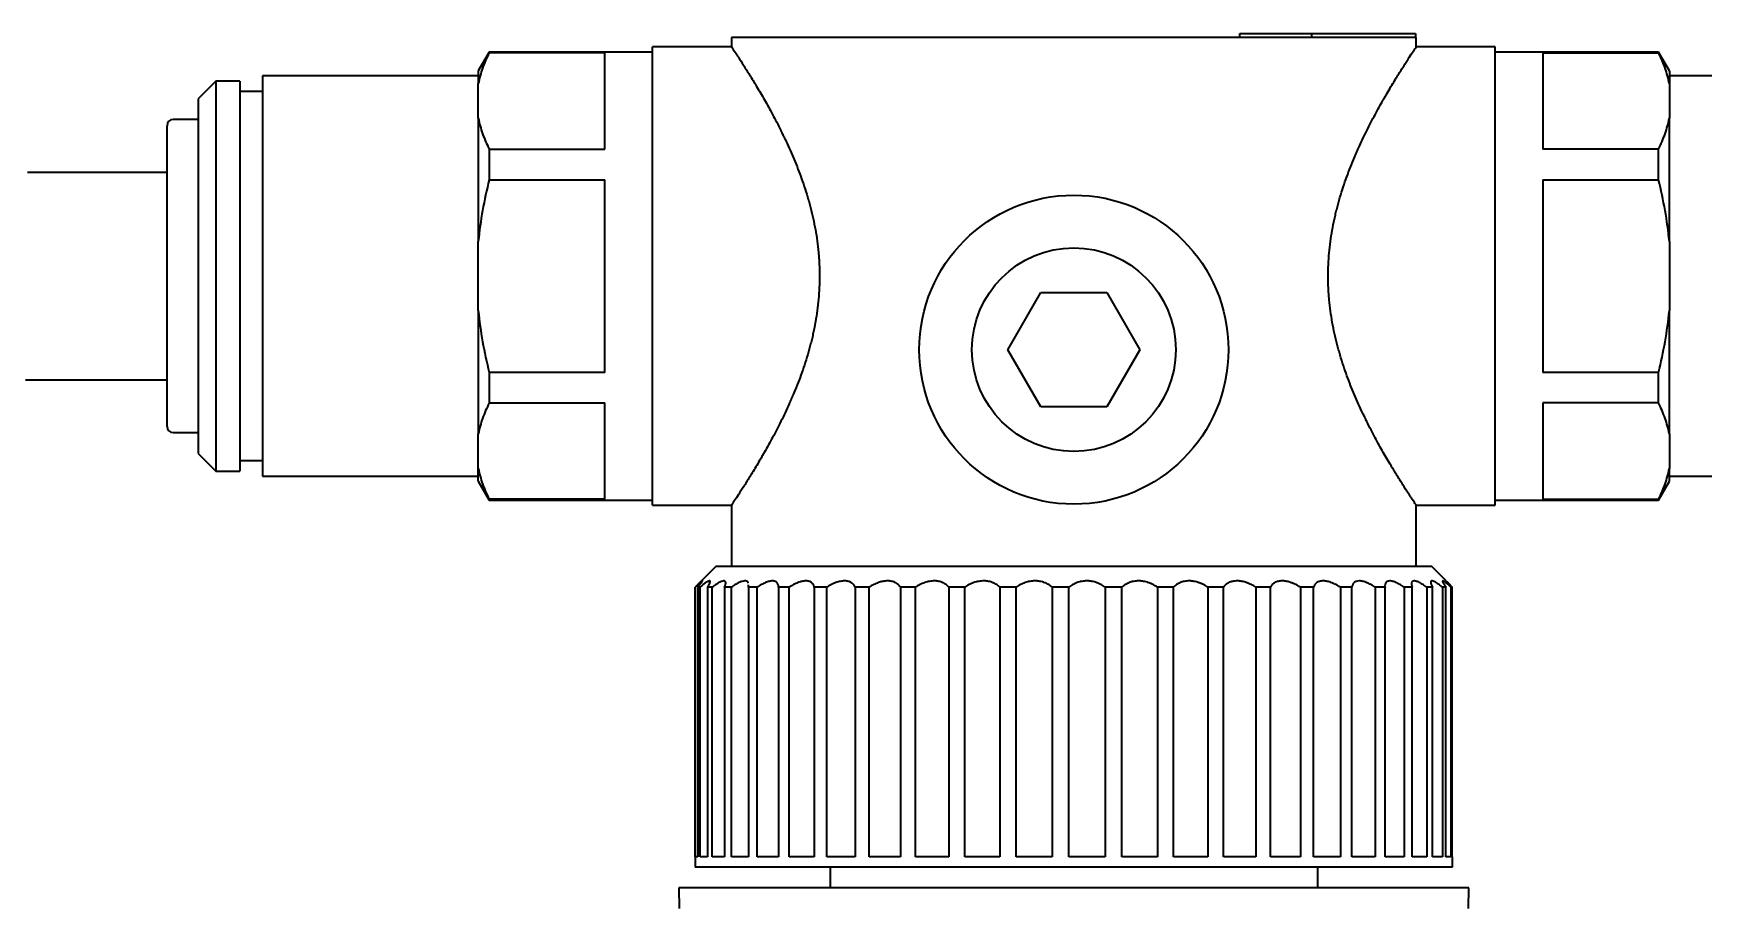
# Model space of a CAD drawing. Extents: x 6327 to 10269, y -393 to 3204.
# Drawn here: x 8597.3 to 8677.8, y 2455.7 to 2497.9 of the extents above; entities that cross this region are included whole.
import ezdxf

# ---------------------------------------------------------------- set-up
doc = ezdxf.new("R2010")
doc.units = 0
doc.header["$LTSCALE"] = 5
doc.layers.add('1', color=7, linetype='CONTINUOUS', true_color=0xffffff)

msp = doc.modelspace()

# ---------------------------------------------------------------- linework, layer by layer
at = {"layer": '1', "color": 7, "linetype": 'Continuous', "lineweight": 35}
for p, q in [((8663.943, 2497.676), (8630.973, 2497.676)), ((8630.973, 2497.676), (8630.973, 2497.226)), ((8655.478, 2497.876), (8658.943, 2497.876)), ((8655.478, 2497.676), (8655.478, 2497.876)), ((8658.943, 2497.876), (8663.943, 2497.876)), ((8658.943, 2497.676), (8658.943, 2497.876)), ((8663.943, 2497.876), (8663.943, 2497.676)), ((8663.943, 2497.676), (8663.973, 2497.676)), ((8663.973, 2497.226), (8663.973, 2497.676)), ((8619.298, 2496.976), (8618.773, 2496.067)), ((8619.298, 2496.976), (8619.298, 2496.942)), ((8627.173, 2496.976), (8619.298, 2496.976)), ((8624.873, 2496.942), (8619.298, 2496.942)), ((8624.873, 2492.297), (8624.873, 2496.942)), ((8630.973, 2497.226), (8627.173, 2497.226)), ((8627.173, 2475.126), (8627.173, 2497.226)), ((8667.773, 2497.226), (8663.973, 2497.226)), ((8667.773, 2486.176), (8667.773, 2497.226)), ((8667.773, 2486.176), (8667.773, 2497.226)), ((8675.648, 2496.976), (8667.773, 2496.976)), ((8670.073, 2496.942), (8670.073, 2492.297)), ((8670.073, 2496.942), (8675.648, 2496.942)), ((8676.173, 2496.067), (8675.648, 2496.976)), ((8675.648, 2496.942), (8675.648, 2496.976)), ((8618.773, 2496.067), (8618.773, 2495.453)), ((8676.173, 2496.067), (8676.173, 2495.453)), ((8606.123, 2495.576), (8605.273, 2494.726)), ((8607.273, 2495.576), (8606.123, 2495.576)), ((8606.123, 2495.576), (8606.123, 2476.776)), ((8607.273, 2495.576), (8607.273, 2476.776)), ((8608.373, 2495.826), (8608.373, 2476.526)), ((8618.773, 2495.826), (8608.373, 2495.826)), ((8618.773, 2493.787), (8618.773, 2495.453)), ((8686.573, 2495.826), (8676.173, 2495.826)), ((8676.173, 2495.453), (8676.173, 2493.787)), ((8605.273, 2494.726), (8605.273, 2477.626)), ((8608.373, 2495.076), (8607.273, 2495.076)), ((8605.273, 2493.726), (8604.073, 2493.726)), ((8618.773, 2493.787), (8618.773, 2487.841)), ((8676.173, 2487.841), (8676.173, 2493.787)), ((8603.773, 2478.926), (8603.773, 2493.426)), ((8619.298, 2492.297), (8624.873, 2492.297)), ((8619.298, 2492.297), (8619.298, 2490.821)), ((8675.648, 2492.297), (8670.073, 2492.297)), ((8675.648, 2490.821), (8675.648, 2492.297)), ((8603.773, 2491.176), (8597.047, 2491.176)), ((8619.298, 2490.821), (8624.873, 2490.821)), ((8624.873, 2481.531), (8624.873, 2490.821)), ((8670.073, 2490.821), (8670.073, 2481.531)), ((8670.073, 2490.821), (8675.648, 2490.821)), ((8618.773, 2484.511), (8618.773, 2487.841)), ((8676.173, 2487.841), (8676.173, 2484.511)), ((8667.773, 2475.126), (8667.773, 2486.176)), ((8644.297, 2482.626), (8645.885, 2485.376)), ((8645.885, 2485.376), (8649.061, 2485.376)), ((8649.061, 2485.376), (8650.648, 2482.626)), ((8618.773, 2484.511), (8618.773, 2478.565)), ((8676.173, 2478.565), (8676.173, 2484.511)), ((8645.885, 2479.876), (8644.297, 2482.626)), ((8650.648, 2482.626), (8649.061, 2479.876)), ((8624.873, 2481.531), (8619.298, 2481.531)), ((8619.298, 2481.531), (8619.298, 2480.055)), ((8675.648, 2481.531), (8670.073, 2481.531)), ((8675.648, 2480.055), (8675.648, 2481.531)), ((8596.956, 2481.176), (8603.773, 2481.176)), ((8619.298, 2480.055), (8624.873, 2480.055)), ((8624.873, 2475.41), (8624.873, 2480.055)), ((8649.061, 2479.876), (8645.885, 2479.876)), ((8670.073, 2480.055), (8670.073, 2475.41)), ((8675.648, 2480.055), (8670.073, 2480.055)), ((8604.073, 2478.626), (8605.273, 2478.626)), ((8618.773, 2476.9), (8618.773, 2478.565)), ((8676.173, 2478.565), (8676.173, 2476.9)), ((8605.273, 2477.626), (8606.123, 2476.776)), ((8606.123, 2476.776), (8607.273, 2476.776)), ((8607.273, 2477.276), (8608.373, 2477.276)), ((8618.773, 2476.285), (8618.773, 2476.9)), ((8676.173, 2476.285), (8676.173, 2476.9)), ((8608.373, 2476.526), (8618.773, 2476.526)), ((8618.773, 2476.285), (8619.298, 2475.376)), ((8675.648, 2475.376), (8676.173, 2476.285)), ((8676.173, 2476.526), (8686.573, 2476.526)), ((8624.873, 2475.41), (8619.298, 2475.41)), ((8619.298, 2475.376), (8619.298, 2475.41)), ((8619.298, 2475.376), (8627.173, 2475.376)), ((8627.173, 2475.126), (8630.973, 2475.126)), ((8630.973, 2475.126), (8630.973, 2472.176)), ((8663.973, 2472.176), (8663.973, 2475.126)), ((8663.973, 2475.126), (8667.773, 2475.126)), ((8667.773, 2475.376), (8675.648, 2475.376)), ((8670.073, 2475.41), (8675.648, 2475.41)), ((8675.648, 2475.41), (8675.648, 2475.376)), ((8630.223, 2472.176), (8629.223, 2471.176)), ((8664.723, 2472.176), (8630.223, 2472.176)), ((8664.723, 2472.176), (8630.223, 2472.176)), ((8665.423, 2471.476), (8664.723, 2472.176)), ((8629.223, 2471.176), (8629.227, 2471.176)), ((8629.223, 2471.176), (8629.223, 2457.676)), ((8629.227, 2458.176), (8629.227, 2471.176)), ((8629.461, 2471.176), (8629.349, 2471.176)), ((8629.349, 2471.176), (8629.349, 2458.176)), ((8629.461, 2458.176), (8629.461, 2471.176)), ((8630.045, 2471.176), (8629.823, 2471.176)), ((8629.823, 2471.176), (8629.823, 2458.176)), ((8630.045, 2458.176), (8630.045, 2471.176)), ((8630.968, 2471.176), (8630.641, 2471.176)), ((8630.641, 2471.176), (8630.641, 2458.176)), ((8630.968, 2458.176), (8630.968, 2471.176)), ((8631.787, 2471.176), (8631.8, 2471.284)), ((8632.213, 2471.176), (8631.787, 2471.176)), ((8631.787, 2471.176), (8631.787, 2458.176)), ((8632.213, 2458.176), (8632.213, 2471.176)), ((8633.754, 2471.176), (8633.237, 2471.176)), ((8633.237, 2471.176), (8633.237, 2458.176)), ((8633.754, 2458.176), (8633.754, 2471.176)), ((8635.563, 2471.176), (8634.965, 2471.176)), ((8634.965, 2471.176), (8634.965, 2458.176)), ((8635.563, 2458.176), (8635.563, 2471.176)), ((8637.604, 2471.176), (8636.937, 2471.176)), ((8636.937, 2471.176), (8636.937, 2458.176)), ((8637.604, 2458.176), (8637.604, 2471.176)), ((8639.836, 2471.176), (8639.113, 2471.176)), ((8639.113, 2471.176), (8639.113, 2458.176)), ((8639.836, 2458.176), (8639.836, 2471.176)), ((8641.452, 2471.176), (8641.452, 2458.176)), ((8642.217, 2471.176), (8641.452, 2471.176)), ((8642.217, 2458.176), (8642.217, 2471.176)), ((8643.909, 2471.176), (8643.909, 2458.176)), ((8644.701, 2471.176), (8643.909, 2471.176)), ((8644.701, 2458.176), (8644.701, 2471.176)), ((8646.434, 2471.176), (8646.434, 2458.176)), ((8647.238, 2471.176), (8646.434, 2471.176)), ((8647.238, 2458.176), (8647.238, 2471.176)), ((8649.78, 2471.176), (8648.98, 2471.176)), ((8648.98, 2471.176), (8648.98, 2458.176)), ((8649.78, 2458.176), (8649.78, 2471.176)), ((8651.497, 2471.176), (8651.497, 2458.176)), ((8652.277, 2471.176), (8651.497, 2471.176)), ((8652.277, 2458.176), (8652.277, 2471.176)), ((8653.935, 2471.176), (8653.935, 2458.176)), ((8654.681, 2471.176), (8653.935, 2471.176)), ((8654.681, 2458.176), (8654.681, 2471.176)), ((8656.247, 2471.176), (8656.247, 2458.176)), ((8656.944, 2471.176), (8656.247, 2471.176)), ((8656.944, 2458.176), (8656.944, 2471.176)), ((8658.389, 2471.176), (8658.389, 2458.176)), ((8659.023, 2471.176), (8658.389, 2471.176)), ((8659.023, 2458.176), (8659.023, 2471.176)), ((8660.318, 2471.176), (8660.318, 2458.176)), ((8660.877, 2471.176), (8660.318, 2471.176)), ((8660.877, 2458.176), (8660.877, 2471.176)), ((8661.997, 2471.176), (8661.997, 2458.176)), ((8662.47, 2471.176), (8661.997, 2471.176)), ((8662.47, 2458.176), (8662.47, 2471.176)), ((8663.394, 2471.176), (8663.394, 2458.176)), ((8663.772, 2471.176), (8663.394, 2471.176)), ((8663.772, 2458.176), (8663.772, 2471.176)), ((8664.481, 2471.176), (8664.481, 2458.176)), ((8664.756, 2471.176), (8664.481, 2471.176)), ((8664.756, 2458.176), (8664.756, 2471.176)), ((8665.236, 2471.176), (8665.236, 2458.176)), ((8665.403, 2471.176), (8665.236, 2471.176)), ((8665.403, 2458.176), (8665.403, 2471.176)), ((8665.646, 2471.176), (8665.646, 2458.176)), ((8665.702, 2471.176), (8665.646, 2471.176)), ((8665.702, 2458.176), (8665.702, 2471.176)), ((8629.349, 2458.176), (8629.227, 2458.176)), ((8629.823, 2458.176), (8629.461, 2458.176)), ((8630.641, 2458.176), (8630.045, 2458.176)), ((8631.787, 2458.176), (8630.968, 2458.176)), ((8633.237, 2458.176), (8632.213, 2458.176)), ((8634.965, 2458.176), (8633.754, 2458.176)), ((8636.937, 2458.176), (8635.563, 2458.176)), ((8639.113, 2458.176), (8637.604, 2458.176)), ((8641.452, 2458.176), (8639.836, 2458.176)), ((8643.909, 2458.176), (8642.217, 2458.176)), ((8646.434, 2458.176), (8644.701, 2458.176)), ((8648.98, 2458.176), (8647.238, 2458.176)), ((8651.497, 2458.176), (8649.78, 2458.176)), ((8653.935, 2458.176), (8652.277, 2458.176)), ((8656.247, 2458.176), (8654.681, 2458.176)), ((8658.389, 2458.176), (8656.944, 2458.176)), ((8660.318, 2458.176), (8659.023, 2458.176)), ((8661.997, 2458.176), (8660.877, 2458.176)), ((8663.394, 2458.176), (8662.47, 2458.176)), ((8664.481, 2458.176), (8663.772, 2458.176)), ((8665.236, 2458.176), (8664.756, 2458.176)), ((8665.646, 2458.176), (8665.403, 2458.176)), ((8665.723, 2458.176), (8665.702, 2458.176)), ((8665.723, 2457.676), (8665.723, 2458.176)), ((8665.723, 2457.676), (8629.223, 2457.676)), ((8635.723, 2457.676), (8635.723, 2456.676)), ((8659.223, 2456.676), (8659.223, 2457.676)), ((8628.437, 2456.676), (8628.454, 2455.676)), ((8666.509, 2456.676), (8628.437, 2456.676)), ((8666.492, 2455.676), (8666.509, 2456.676))]:
    msp.add_line(p, q, dxfattribs=at)
for radius in [7.45, 4.91]:
    msp.add_circle((8647.473, 2482.626), radius, dxfattribs=at)
for centre, start, end in [((8604.073, 2493.426), 90, 180), ((8604.073, 2478.926), 180, 270)]:
    msp.add_arc(centre, 0.3, start, end, dxfattribs=at)
for points, knots in [([(8619.298, 2496.942), (8619.176, 2496.697), (8619.069, 2496.451), (8618.892, 2495.954), (8618.822, 2495.704), (8618.773, 2495.453)], [0, 0, 0, 0, 0.5, 0.5, 1, 1, 1, 1]), ([(8630.973, 2497.226), (8630.973, 2497.226), (8630.986, 2497.207), (8631.036, 2497.131), (8631.074, 2497.075), (8631.147, 2496.964), (8631.175, 2496.922), (8631.221, 2496.853), (8631.244, 2496.816), (8631.27, 2496.777), (8631.287, 2496.751), (8631.296, 2496.737), (8631.377, 2496.613), (8631.459, 2496.486), (8631.64, 2496.203), (8631.739, 2496.046), (8631.899, 2495.788), (8631.954, 2495.699), (8632.04, 2495.559), (8632.083, 2495.488), (8632.127, 2495.414), (8632.157, 2495.365), (8632.172, 2495.34), (8632.307, 2495.114), (8632.432, 2494.901), (8632.687, 2494.453), (8632.818, 2494.217), (8633.084, 2493.722), (8633.219, 2493.462), (8633.387, 2493.123), (8633.421, 2493.054), (8633.488, 2492.916), (8633.589, 2492.706), (8633.688, 2492.492), (8633.884, 2492.057), (8634.011, 2491.758), (8634.255, 2491.142), (8634.371, 2490.824), (8634.535, 2490.331), (8634.588, 2490.164), (8634.664, 2489.909), (8634.688, 2489.824), (8634.724, 2489.694), (8634.736, 2489.651), (8634.76, 2489.564), (8634.771, 2489.52), (8634.874, 2489.127), (8634.952, 2488.773), (8635.082, 2488.053), (8635.132, 2487.687), (8635.175, 2487.222), (8635.183, 2487.129), (8635.196, 2486.942), (8635.201, 2486.847), (8635.215, 2486.564), (8635.219, 2486.375), (8635.22, 2485.996), (8635.215, 2485.808), (8635.198, 2485.434), (8635.186, 2485.248), (8635.136, 2484.695), (8635.086, 2484.33), (8634.991, 2483.79), (8634.955, 2483.611), (8634.897, 2483.344), (8634.877, 2483.256), (8634.834, 2483.079), (8634.812, 2482.991), (8634.7, 2482.553), (8634.599, 2482.214), (8634.381, 2481.555), (8634.264, 2481.235), (8634.08, 2480.768), (8634.017, 2480.614), (8633.921, 2480.387), (8633.889, 2480.312), (8633.823, 2480.162), (8633.791, 2480.089), (8633.626, 2479.723), (8633.493, 2479.442), (8633.225, 2478.903), (8633.091, 2478.644), (8632.825, 2478.148), (8632.693, 2477.91), (8632.548, 2477.655), (8632.532, 2477.627), (8632.5, 2477.571), (8632.452, 2477.488), (8632.342, 2477.299), (8632.251, 2477.144), (8632.072, 2476.846), (8631.959, 2476.661), (8631.747, 2476.319), (8631.648, 2476.162), (8631.512, 2475.948), (8631.468, 2475.88), (8631.407, 2475.785), (8631.386, 2475.754), (8631.357, 2475.709), (8631.348, 2475.694), (8631.329, 2475.665), (8631.246, 2475.537), (8631.177, 2475.433), (8631.077, 2475.282), (8631.039, 2475.225), (8630.987, 2475.148), (8630.974, 2475.127), (8630.973, 2475.126), (8630.973, 2475.126), (8630.973, 2475.126)], [0, 0, 0, 0, 0.031229, 0.031229, 0.062459, 0.062459, 0.078074, 0.078074, 0.085881, 0.089785, 0.089785, 0.093688, 0.093688, 0.124918, 0.124918, 0.156147, 0.156147, 0.171762, 0.171762, 0.179569, 0.183473, 0.183473, 0.187377, 0.187377, 0.218606, 0.218606, 0.249836, 0.249836, 0.281065, 0.281065, 0.288872, 0.288872, 0.29668, 0.312294, 0.312294, 0.343524, 0.343524, 0.374753, 0.374753, 0.390368, 0.390368, 0.398175, 0.398175, 0.402079, 0.402079, 0.405983, 0.405983, 0.437212, 0.437212, 0.468442, 0.468442, 0.476249, 0.476249, 0.484056, 0.484056, 0.499671, 0.499671, 0.515286, 0.515286, 0.5309, 0.5309, 0.56213, 0.56213, 0.577745, 0.577745, 0.585552, 0.585552, 0.593359, 0.593359, 0.624589, 0.624589, 0.655818, 0.655818, 0.671433, 0.671433, 0.67924, 0.67924, 0.687048, 0.687048, 0.718277, 0.718277, 0.749507, 0.749507, 0.780736, 0.780736, 0.78464, 0.78464, 0.788543, 0.796351, 0.811965, 0.811965, 0.843195, 0.843195, 0.874424, 0.874424, 0.890039, 0.890039, 0.897846, 0.897846, 0.90175, 0.90175, 0.905654, 0.936883, 0.936883, 0.968113, 0.968113, 0.999342, 0.999342, 1, 1, 1, 1]), ([(8663.973, 2475.126), (8663.973, 2475.126), (8663.96, 2475.145), (8663.909, 2475.221), (8663.872, 2475.277), (8663.798, 2475.389), (8663.771, 2475.43), (8663.725, 2475.499), (8663.701, 2475.536), (8663.676, 2475.575), (8663.659, 2475.601), (8663.65, 2475.615), (8663.569, 2475.739), (8663.487, 2475.866), (8663.305, 2476.149), (8663.206, 2476.306), (8663.047, 2476.564), (8662.991, 2476.653), (8662.906, 2476.793), (8662.863, 2476.865), (8662.819, 2476.938), (8662.789, 2476.987), (8662.774, 2477.012), (8662.639, 2477.238), (8662.514, 2477.451), (8662.258, 2477.9), (8662.127, 2478.135), (8661.862, 2478.631), (8661.727, 2478.89), (8661.558, 2479.229), (8661.525, 2479.298), (8661.457, 2479.437), (8661.357, 2479.646), (8661.258, 2479.86), (8661.062, 2480.295), (8660.935, 2480.594), (8660.691, 2481.211), (8660.574, 2481.529), (8660.411, 2482.021), (8660.358, 2482.188), (8660.282, 2482.443), (8660.257, 2482.529), (8660.221, 2482.658), (8660.209, 2482.701), (8660.186, 2482.788), (8660.174, 2482.832), (8660.072, 2483.225), (8659.993, 2483.579), (8659.864, 2484.3), (8659.814, 2484.665), (8659.771, 2485.13), (8659.763, 2485.223), (8659.75, 2485.411), (8659.744, 2485.505), (8659.731, 2485.788), (8659.727, 2485.977), (8659.726, 2486.356), (8659.73, 2486.544), (8659.747, 2486.918), (8659.76, 2487.104), (8659.81, 2487.658), (8659.86, 2488.022), (8659.955, 2488.562), (8659.991, 2488.741), (8660.049, 2489.008), (8660.069, 2489.096), (8660.111, 2489.273), (8660.133, 2489.361), (8660.246, 2489.799), (8660.347, 2490.138), (8660.565, 2490.797), (8660.682, 2491.117), (8660.866, 2491.584), (8660.929, 2491.738), (8661.025, 2491.965), (8661.057, 2492.04), (8661.122, 2492.19), (8661.155, 2492.264), (8661.319, 2492.629), (8661.453, 2492.91), (8661.721, 2493.45), (8661.855, 2493.708), (8662.121, 2494.204), (8662.252, 2494.442), (8662.398, 2494.697), (8662.414, 2494.725), (8662.446, 2494.781), (8662.494, 2494.864), (8662.604, 2495.054), (8662.695, 2495.208), (8662.873, 2495.506), (8662.986, 2495.691), (8663.199, 2496.033), (8663.298, 2496.191), (8663.434, 2496.404), (8663.477, 2496.472), (8663.539, 2496.568), (8663.559, 2496.598), (8663.588, 2496.643), (8663.598, 2496.658), (8663.617, 2496.687), (8663.7, 2496.815), (8663.769, 2496.92), (8663.869, 2497.07), (8663.907, 2497.127), (8663.958, 2497.205), (8663.972, 2497.225), (8663.973, 2497.226), (8663.973, 2497.226), (8663.973, 2497.226)], [0, 0, 0, 0, 0.031229, 0.031229, 0.062459, 0.062459, 0.078074, 0.078074, 0.085881, 0.089785, 0.089785, 0.093688, 0.093688, 0.124918, 0.124918, 0.156147, 0.156147, 0.171762, 0.171762, 0.179569, 0.183473, 0.183473, 0.187377, 0.187377, 0.218606, 0.218606, 0.249836, 0.249836, 0.281065, 0.281065, 0.288872, 0.288872, 0.29668, 0.312294, 0.312294, 0.343524, 0.343524, 0.374753, 0.374753, 0.390368, 0.390368, 0.398175, 0.398175, 0.402079, 0.402079, 0.405983, 0.405983, 0.437212, 0.437212, 0.468442, 0.468442, 0.476249, 0.476249, 0.484056, 0.484056, 0.499671, 0.499671, 0.515286, 0.515286, 0.530901, 0.530901, 0.56213, 0.56213, 0.577745, 0.577745, 0.585552, 0.585552, 0.593359, 0.593359, 0.624589, 0.624589, 0.655818, 0.655818, 0.671433, 0.671433, 0.67924, 0.67924, 0.687048, 0.687048, 0.718277, 0.718277, 0.749507, 0.749507, 0.780736, 0.780736, 0.78464, 0.78464, 0.788543, 0.796351, 0.811965, 0.811965, 0.843195, 0.843195, 0.874424, 0.874424, 0.890039, 0.890039, 0.897846, 0.897846, 0.90175, 0.90175, 0.905654, 0.936883, 0.936883, 0.968113, 0.968113, 0.999342, 0.999342, 1, 1, 1, 1]), ([(8676.173, 2495.453), (8676.124, 2495.704), (8676.054, 2495.954), (8675.877, 2496.451), (8675.77, 2496.697), (8675.648, 2496.942)], [0, 0, 0, 0, 0.5, 0.5, 1, 1, 1, 1]), ([(8618.773, 2493.787), (8618.822, 2493.536), (8618.892, 2493.286), (8619.069, 2492.789), (8619.176, 2492.543), (8619.298, 2492.297)], [0, 0, 0, 0, 0.5, 0.5, 1, 1, 1, 1]), ([(8675.648, 2492.297), (8675.77, 2492.543), (8675.877, 2492.789), (8676.054, 2493.286), (8676.124, 2493.536), (8676.173, 2493.787)], [0, 0, 0, 0, 0.5, 0.5, 1, 1, 1, 1]), ([(8619.298, 2490.821), (8619.176, 2490.331), (8619.069, 2489.837), (8618.892, 2488.845), (8618.822, 2488.345), (8618.773, 2487.841)], [0, 0, 0, 0, 0.5, 0.5, 1, 1, 1, 1]), ([(8676.173, 2487.841), (8676.124, 2488.345), (8676.054, 2488.845), (8675.877, 2489.837), (8675.77, 2490.331), (8675.648, 2490.821)], [0, 0, 0, 0, 0.5, 0.5, 1, 1, 1, 1]), ([(8618.773, 2484.511), (8618.822, 2484.007), (8618.892, 2483.508), (8619.069, 2482.515), (8619.176, 2482.022), (8619.298, 2481.531)], [0, 0, 0, 0, 0.5, 0.5, 1, 1, 1, 1]), ([(8675.648, 2481.531), (8675.77, 2482.022), (8675.877, 2482.515), (8676.054, 2483.508), (8676.124, 2484.007), (8676.173, 2484.511)], [0, 0, 0, 0, 0.5, 0.5, 1, 1, 1, 1]), ([(8619.298, 2480.055), (8619.176, 2479.81), (8619.069, 2479.563), (8618.892, 2479.067), (8618.822, 2478.817), (8618.773, 2478.565)], [0, 0, 0, 0, 0.5, 0.5, 1, 1, 1, 1]), ([(8676.173, 2478.565), (8676.124, 2478.817), (8676.054, 2479.067), (8675.877, 2479.563), (8675.77, 2479.81), (8675.648, 2480.055)], [0, 0, 0, 0, 0.5, 0.5, 1, 1, 1, 1]), ([(8618.773, 2476.9), (8618.822, 2476.648), (8618.892, 2476.398), (8619.069, 2475.902), (8619.176, 2475.655), (8619.298, 2475.41)], [0, 0, 0, 0, 0.5, 0.5, 1, 1, 1, 1]), ([(8675.648, 2475.41), (8675.77, 2475.655), (8675.877, 2475.902), (8676.054, 2476.398), (8676.124, 2476.648), (8676.173, 2476.9)], [0, 0, 0, 0, 0.5, 0.5, 1, 1, 1, 1]), ([(8629.349, 2471.176), (8629.386, 2471.22), (8629.419, 2471.26), (8629.463, 2471.314), (8629.476, 2471.332), (8629.495, 2471.356), (8629.501, 2471.363), (8629.512, 2471.378), (8629.517, 2471.385), (8629.542, 2471.419), (8629.556, 2471.44), (8629.567, 2471.461), (8629.57, 2471.467), (8629.57, 2471.472), (8629.57, 2471.474), (8629.569, 2471.476), (8629.568, 2471.476), (8629.561, 2471.476), (8629.549, 2471.469), (8629.525, 2471.451), (8629.52, 2471.447), (8629.509, 2471.438), (8629.492, 2471.424), (8629.471, 2471.406), (8629.441, 2471.379), (8629.425, 2471.364), (8629.39, 2471.332), (8629.372, 2471.315), (8629.314, 2471.26), (8629.272, 2471.22), (8629.227, 2471.176)], [0, 0, 0, 0, 0.125, 0.125, 0.1875, 0.1875, 0.21875, 0.21875, 0.25, 0.25, 0.375, 0.375, 0.4375, 0.4375, 0.46875, 0.46875, 0.5, 0.5, 0.625, 0.625, 0.65625, 0.65625, 0.6875, 0.75, 0.75, 0.8125, 0.8125, 0.875, 0.875, 1, 1, 1, 1]), ([(8629.823, 2471.176), (8629.851, 2471.22), (8629.876, 2471.26), (8629.905, 2471.314), (8629.913, 2471.332), (8629.924, 2471.356), (8629.927, 2471.363), (8629.933, 2471.378), (8629.936, 2471.385), (8629.947, 2471.419), (8629.95, 2471.44), (8629.945, 2471.461), (8629.941, 2471.467), (8629.933, 2471.472), (8629.93, 2471.474), (8629.924, 2471.476), (8629.92, 2471.476), (8629.898, 2471.476), (8629.875, 2471.469), (8629.838, 2471.451), (8629.83, 2471.447), (8629.814, 2471.438), (8629.788, 2471.424), (8629.76, 2471.406), (8629.721, 2471.379), (8629.7, 2471.364), (8629.656, 2471.332), (8629.633, 2471.315), (8629.563, 2471.26), (8629.513, 2471.22), (8629.461, 2471.176)], [0, 0, 0, 0, 0.125, 0.125, 0.1875, 0.1875, 0.21875, 0.21875, 0.25, 0.25, 0.375, 0.375, 0.4375, 0.4375, 0.46875, 0.46875, 0.5, 0.5, 0.625, 0.625, 0.65625, 0.65625, 0.6875, 0.75, 0.75, 0.8125, 0.8125, 0.875, 0.875, 1, 1, 1, 1]), ([(8630.641, 2471.176), (8630.66, 2471.22), (8630.674, 2471.26), (8630.688, 2471.314), (8630.692, 2471.332), (8630.695, 2471.356), (8630.695, 2471.363), (8630.696, 2471.378), (8630.696, 2471.385), (8630.693, 2471.419), (8630.685, 2471.44), (8630.663, 2471.461), (8630.654, 2471.467), (8630.638, 2471.472), (8630.632, 2471.474), (8630.62, 2471.476), (8630.613, 2471.476), (8630.578, 2471.476), (8630.544, 2471.469), (8630.494, 2471.451), (8630.483, 2471.447), (8630.462, 2471.438), (8630.429, 2471.424), (8630.394, 2471.406), (8630.346, 2471.379), (8630.32, 2471.364), (8630.268, 2471.332), (8630.241, 2471.315), (8630.16, 2471.26), (8630.103, 2471.22), (8630.045, 2471.176)], [0, 0, 0, 0, 0.125, 0.125, 0.1875, 0.1875, 0.21875, 0.21875, 0.25, 0.25, 0.375, 0.375, 0.4375, 0.4375, 0.46875, 0.46875, 0.5, 0.5, 0.625, 0.625, 0.65625, 0.65625, 0.6875, 0.75, 0.75, 0.8125, 0.8125, 0.875, 0.875, 1, 1, 1, 1]), ([(8631.787, 2471.372), (8631.785, 2471.379), (8631.782, 2471.386), (8631.766, 2471.419), (8631.747, 2471.44), (8631.709, 2471.461), (8631.695, 2471.467), (8631.67, 2471.472), (8631.661, 2471.474), (8631.644, 2471.476), (8631.634, 2471.476), (8631.586, 2471.476), (8631.542, 2471.469), (8631.48, 2471.451), (8631.467, 2471.447), (8631.441, 2471.438), (8631.402, 2471.424), (8631.361, 2471.406), (8631.304, 2471.379), (8631.275, 2471.364), (8631.215, 2471.332), (8631.185, 2471.315), (8631.094, 2471.26), (8631.032, 2471.22), (8630.968, 2471.176)], [0, 0, 0, 0, 0.037985, 0.037985, 0.198321, 0.198321, 0.278489, 0.278489, 0.318573, 0.318573, 0.358657, 0.358657, 0.518993, 0.518993, 0.559077, 0.559077, 0.599161, 0.679328, 0.679328, 0.759496, 0.759496, 0.839664, 0.839664, 1, 1, 1, 1]), ([(8633.237, 2471.176), (8633.237, 2471.22), (8633.231, 2471.26), (8633.215, 2471.314), (8633.208, 2471.332), (8633.195, 2471.356), (8633.19, 2471.363), (8633.18, 2471.378), (8633.174, 2471.385), (8633.145, 2471.419), (8633.116, 2471.44), (8633.062, 2471.461), (8633.042, 2471.467), (8633.01, 2471.472), (8632.999, 2471.474), (8632.976, 2471.476), (8632.964, 2471.476), (8632.904, 2471.476), (8632.85, 2471.469), (8632.778, 2471.451), (8632.763, 2471.447), (8632.733, 2471.438), (8632.687, 2471.424), (8632.641, 2471.406), (8632.577, 2471.379), (8632.545, 2471.364), (8632.479, 2471.332), (8632.446, 2471.315), (8632.347, 2471.26), (8632.28, 2471.22), (8632.213, 2471.176)], [0, 0, 0, 0, 0.125, 0.125, 0.1875, 0.1875, 0.21875, 0.21875, 0.25, 0.25, 0.375, 0.375, 0.4375, 0.4375, 0.46875, 0.46875, 0.5, 0.5, 0.625, 0.625, 0.65625, 0.65625, 0.6875, 0.75, 0.75, 0.8125, 0.8125, 0.875, 0.875, 1, 1, 1, 1]), ([(8634.965, 2471.176), (8634.955, 2471.22), (8634.939, 2471.26), (8634.908, 2471.314), (8634.896, 2471.332), (8634.875, 2471.356), (8634.868, 2471.363), (8634.853, 2471.378), (8634.844, 2471.385), (8634.803, 2471.419), (8634.763, 2471.44), (8634.695, 2471.461), (8634.67, 2471.467), (8634.631, 2471.472), (8634.617, 2471.474), (8634.59, 2471.476), (8634.576, 2471.476), (8634.505, 2471.476), (8634.443, 2471.469), (8634.361, 2471.451), (8634.344, 2471.447), (8634.311, 2471.438), (8634.261, 2471.424), (8634.209, 2471.406), (8634.14, 2471.379), (8634.105, 2471.364), (8634.034, 2471.332), (8633.999, 2471.315), (8633.894, 2471.26), (8633.824, 2471.22), (8633.754, 2471.176)], [0, 0, 0, 0, 0.125, 0.125, 0.1875, 0.1875, 0.21875, 0.21875, 0.25, 0.25, 0.375, 0.375, 0.4375, 0.4375, 0.46875, 0.46875, 0.5, 0.5, 0.625, 0.625, 0.65625, 0.65625, 0.6875, 0.75, 0.75, 0.8125, 0.8125, 0.875, 0.875, 1, 1, 1, 1]), ([(8636.937, 2471.176), (8636.917, 2471.22), (8636.892, 2471.26), (8636.845, 2471.314), (8636.828, 2471.332), (8636.801, 2471.356), (8636.791, 2471.363), (8636.771, 2471.378), (8636.761, 2471.385), (8636.707, 2471.419), (8636.658, 2471.44), (8636.576, 2471.461), (8636.548, 2471.467), (8636.502, 2471.472), (8636.487, 2471.474), (8636.455, 2471.476), (8636.439, 2471.476), (8636.358, 2471.476), (8636.29, 2471.469), (8636.2, 2471.451), (8636.182, 2471.447), (8636.146, 2471.438), (8636.091, 2471.424), (8636.036, 2471.406), (8635.962, 2471.379), (8635.925, 2471.364), (8635.851, 2471.332), (8635.815, 2471.315), (8635.705, 2471.26), (8635.634, 2471.22), (8635.563, 2471.176)], [0, 0, 0, 0, 0.125, 0.125, 0.1875, 0.1875, 0.21875, 0.21875, 0.25, 0.25, 0.375, 0.375, 0.4375, 0.4375, 0.46875, 0.46875, 0.5, 0.5, 0.625, 0.625, 0.65625, 0.65625, 0.6875, 0.75, 0.75, 0.8125, 0.8125, 0.875, 0.875, 1, 1, 1, 1]), ([(8639.113, 2471.176), (8639.084, 2471.22), (8639.05, 2471.26), (8638.99, 2471.314), (8638.968, 2471.332), (8638.934, 2471.356), (8638.922, 2471.363), (8638.898, 2471.378), (8638.885, 2471.385), (8638.82, 2471.419), (8638.764, 2471.44), (8638.67, 2471.461), (8638.638, 2471.467), (8638.587, 2471.472), (8638.569, 2471.474), (8638.535, 2471.476), (8638.517, 2471.476), (8638.428, 2471.476), (8638.354, 2471.469), (8638.258, 2471.451), (8638.239, 2471.447), (8638.201, 2471.438), (8638.143, 2471.424), (8638.085, 2471.406), (8638.009, 2471.379), (8637.971, 2471.364), (8637.895, 2471.332), (8637.857, 2471.315), (8637.746, 2471.26), (8637.674, 2471.22), (8637.604, 2471.176)], [0, 0, 0, 0, 0.125, 0.125, 0.1875, 0.1875, 0.21875, 0.21875, 0.25, 0.25, 0.375, 0.375, 0.4375, 0.4375, 0.46875, 0.46875, 0.5, 0.5, 0.625, 0.625, 0.65625, 0.65625, 0.6875, 0.75, 0.75, 0.8125, 0.8125, 0.875, 0.875, 1, 1, 1, 1]), ([(8641.452, 2471.176), (8641.414, 2471.22), (8641.372, 2471.26), (8641.299, 2471.314), (8641.274, 2471.332), (8641.234, 2471.356), (8641.22, 2471.363), (8641.191, 2471.378), (8641.177, 2471.385), (8641.103, 2471.419), (8641.039, 2471.44), (8640.936, 2471.461), (8640.9, 2471.467), (8640.844, 2471.472), (8640.826, 2471.474), (8640.788, 2471.476), (8640.769, 2471.476), (8640.674, 2471.476), (8640.596, 2471.469), (8640.496, 2471.451), (8640.476, 2471.447), (8640.436, 2471.438), (8640.376, 2471.424), (8640.318, 2471.406), (8640.24, 2471.379), (8640.201, 2471.364), (8640.124, 2471.332), (8640.087, 2471.315), (8639.976, 2471.26), (8639.905, 2471.22), (8639.836, 2471.176)], [0, 0, 0, 0, 0.125, 0.125, 0.1875, 0.1875, 0.21875, 0.21875, 0.25, 0.25, 0.375, 0.375, 0.4375, 0.4375, 0.46875, 0.46875, 0.5, 0.5, 0.625, 0.625, 0.65625, 0.65625, 0.6875, 0.75, 0.75, 0.8125, 0.8125, 0.875, 0.875, 1, 1, 1, 1]), ([(8643.909, 2471.176), (8643.863, 2471.22), (8643.812, 2471.26), (8643.729, 2471.314), (8643.7, 2471.332), (8643.655, 2471.356), (8643.639, 2471.363), (8643.607, 2471.378), (8643.591, 2471.385), (8643.509, 2471.419), (8643.439, 2471.44), (8643.328, 2471.461), (8643.29, 2471.467), (8643.231, 2471.472), (8643.211, 2471.474), (8643.172, 2471.476), (8643.152, 2471.476), (8643.052, 2471.476), (8642.971, 2471.469), (8642.869, 2471.451), (8642.849, 2471.447), (8642.808, 2471.438), (8642.748, 2471.424), (8642.689, 2471.406), (8642.611, 2471.379), (8642.573, 2471.364), (8642.497, 2471.332), (8642.46, 2471.315), (8642.352, 2471.26), (8642.283, 2471.22), (8642.217, 2471.176)], [0, 0, 0, 0, 0.125, 0.125, 0.1875, 0.1875, 0.21875, 0.21875, 0.25, 0.25, 0.375, 0.375, 0.4375, 0.4375, 0.46875, 0.46875, 0.5, 0.5, 0.625, 0.625, 0.65625, 0.65625, 0.6875, 0.75, 0.75, 0.8125, 0.8125, 0.875, 0.875, 1, 1, 1, 1]), ([(8646.434, 2471.176), (8646.381, 2471.22), (8646.324, 2471.26), (8646.232, 2471.314), (8646.2, 2471.332), (8646.15, 2471.356), (8646.133, 2471.363), (8646.098, 2471.378), (8646.081, 2471.385), (8645.992, 2471.419), (8645.918, 2471.44), (8645.801, 2471.461), (8645.761, 2471.467), (8645.7, 2471.472), (8645.68, 2471.474), (8645.639, 2471.476), (8645.618, 2471.476), (8645.516, 2471.476), (8645.434, 2471.469), (8645.332, 2471.451), (8645.312, 2471.447), (8645.272, 2471.438), (8645.212, 2471.424), (8645.153, 2471.406), (8645.077, 2471.379), (8645.04, 2471.364), (8644.966, 2471.332), (8644.931, 2471.315), (8644.827, 2471.26), (8644.762, 2471.22), (8644.701, 2471.176)], [0, 0, 0, 0, 0.125, 0.125, 0.1875, 0.1875, 0.21875, 0.21875, 0.25, 0.25, 0.375, 0.375, 0.4375, 0.4375, 0.46875, 0.46875, 0.5, 0.5, 0.625, 0.625, 0.65625, 0.65625, 0.6875, 0.75, 0.75, 0.8125, 0.8125, 0.875, 0.875, 1, 1, 1, 1]), ([(8648.98, 2471.176), (8648.921, 2471.22), (8648.859, 2471.26), (8648.759, 2471.314), (8648.724, 2471.332), (8648.671, 2471.356), (8648.653, 2471.363), (8648.616, 2471.378), (8648.598, 2471.385), (8648.504, 2471.419), (8648.427, 2471.44), (8648.307, 2471.461), (8648.266, 2471.467), (8648.204, 2471.472), (8648.183, 2471.474), (8648.142, 2471.476), (8648.121, 2471.476), (8648.019, 2471.476), (8647.937, 2471.469), (8647.837, 2471.451), (8647.817, 2471.447), (8647.778, 2471.438), (8647.719, 2471.424), (8647.663, 2471.406), (8647.59, 2471.379), (8647.554, 2471.364), (8647.485, 2471.332), (8647.451, 2471.315), (8647.354, 2471.26), (8647.294, 2471.22), (8647.238, 2471.176)], [0, 0, 0, 0, 0.125, 0.125, 0.1875, 0.1875, 0.21875, 0.21875, 0.25, 0.25, 0.375, 0.375, 0.4375, 0.4375, 0.46875, 0.46875, 0.5, 0.5, 0.625, 0.625, 0.65625, 0.65625, 0.6875, 0.75, 0.75, 0.8125, 0.8125, 0.875, 0.875, 1, 1, 1, 1]), ([(8651.497, 2471.176), (8651.433, 2471.22), (8651.366, 2471.26), (8651.261, 2471.314), (8651.224, 2471.332), (8651.169, 2471.356), (8651.15, 2471.363), (8651.112, 2471.378), (8651.093, 2471.385), (8650.996, 2471.419), (8650.917, 2471.44), (8650.796, 2471.461), (8650.755, 2471.467), (8650.694, 2471.472), (8650.673, 2471.474), (8650.632, 2471.476), (8650.612, 2471.476), (8650.51, 2471.476), (8650.431, 2471.469), (8650.335, 2471.451), (8650.315, 2471.447), (8650.278, 2471.438), (8650.222, 2471.424), (8650.169, 2471.406), (8650.1, 2471.379), (8650.067, 2471.364), (8650.003, 2471.332), (8649.972, 2471.315), (8649.883, 2471.26), (8649.83, 2471.22), (8649.78, 2471.176)], [0, 0, 0, 0, 0.125, 0.125, 0.1875, 0.1875, 0.21875, 0.21875, 0.25, 0.25, 0.375, 0.375, 0.4375, 0.4375, 0.46875, 0.46875, 0.5, 0.5, 0.625, 0.625, 0.65625, 0.65625, 0.6875, 0.75, 0.75, 0.8125, 0.8125, 0.875, 0.875, 1, 1, 1, 1]), ([(8653.935, 2471.176), (8653.868, 2471.22), (8653.798, 2471.26), (8653.689, 2471.314), (8653.651, 2471.332), (8653.595, 2471.356), (8653.575, 2471.363), (8653.537, 2471.378), (8653.517, 2471.385), (8653.419, 2471.419), (8653.341, 2471.44), (8653.221, 2471.461), (8653.181, 2471.467), (8653.12, 2471.472), (8653.1, 2471.474), (8653.06, 2471.476), (8653.041, 2471.476), (8652.943, 2471.476), (8652.867, 2471.469), (8652.776, 2471.451), (8652.758, 2471.447), (8652.723, 2471.438), (8652.671, 2471.424), (8652.623, 2471.406), (8652.56, 2471.379), (8652.53, 2471.364), (8652.472, 2471.332), (8652.444, 2471.315), (8652.366, 2471.26), (8652.319, 2471.22), (8652.277, 2471.176)], [0, 0, 0, 0, 0.125, 0.125, 0.1875, 0.1875, 0.21875, 0.21875, 0.25, 0.25, 0.375, 0.375, 0.4375, 0.4375, 0.46875, 0.46875, 0.5, 0.5, 0.625, 0.625, 0.65625, 0.65625, 0.6875, 0.75, 0.75, 0.8125, 0.8125, 0.875, 0.875, 1, 1, 1, 1]), ([(8656.247, 2471.176), (8656.178, 2471.22), (8656.106, 2471.26), (8655.996, 2471.314), (8655.958, 2471.332), (8655.901, 2471.356), (8655.882, 2471.363), (8655.843, 2471.378), (8655.824, 2471.385), (8655.727, 2471.419), (8655.65, 2471.44), (8655.534, 2471.461), (8655.495, 2471.467), (8655.437, 2471.472), (8655.418, 2471.474), (8655.38, 2471.476), (8655.361, 2471.476), (8655.269, 2471.476), (8655.199, 2471.469), (8655.115, 2471.451), (8655.099, 2471.447), (8655.067, 2471.438), (8655.02, 2471.424), (8654.976, 2471.406), (8654.92, 2471.379), (8654.894, 2471.364), (8654.843, 2471.332), (8654.82, 2471.315), (8654.753, 2471.26), (8654.714, 2471.22), (8654.681, 2471.176)], [0, 0, 0, 0, 0.125, 0.125, 0.1875, 0.1875, 0.21875, 0.21875, 0.25, 0.25, 0.375, 0.375, 0.4375, 0.4375, 0.46875, 0.46875, 0.5, 0.5, 0.625, 0.625, 0.65625, 0.65625, 0.6875, 0.75, 0.75, 0.8125, 0.8125, 0.875, 0.875, 1, 1, 1, 1]), ([(8658.389, 2471.176), (8658.319, 2471.22), (8658.247, 2471.26), (8658.137, 2471.314), (8658.1, 2471.332), (8658.044, 2471.356), (8658.025, 2471.363), (8657.987, 2471.378), (8657.968, 2471.385), (8657.874, 2471.419), (8657.8, 2471.44), (8657.69, 2471.461), (8657.653, 2471.467), (8657.599, 2471.472), (8657.581, 2471.474), (8657.546, 2471.476), (8657.529, 2471.476), (8657.443, 2471.476), (8657.379, 2471.469), (8657.305, 2471.451), (8657.29, 2471.447), (8657.262, 2471.438), (8657.221, 2471.424), (8657.183, 2471.406), (8657.136, 2471.379), (8657.113, 2471.364), (8657.071, 2471.332), (8657.052, 2471.315), (8656.998, 2471.26), (8656.969, 2471.22), (8656.944, 2471.176)], [0, 0, 0, 0, 0.125, 0.125, 0.1875, 0.1875, 0.21875, 0.21875, 0.25, 0.25, 0.375, 0.375, 0.4375, 0.4375, 0.46875, 0.46875, 0.5, 0.5, 0.625, 0.625, 0.65625, 0.65625, 0.6875, 0.75, 0.75, 0.8125, 0.8125, 0.875, 0.875, 1, 1, 1, 1]), ([(8660.318, 2471.176), (8660.248, 2471.22), (8660.177, 2471.26), (8660.07, 2471.314), (8660.035, 2471.332), (8659.981, 2471.356), (8659.963, 2471.363), (8659.926, 2471.378), (8659.908, 2471.385), (8659.819, 2471.419), (8659.749, 2471.44), (8659.647, 2471.461), (8659.613, 2471.467), (8659.564, 2471.472), (8659.548, 2471.474), (8659.516, 2471.476), (8659.5, 2471.476), (8659.424, 2471.476), (8659.368, 2471.469), (8659.304, 2471.451), (8659.291, 2471.447), (8659.267, 2471.438), (8659.232, 2471.424), (8659.201, 2471.406), (8659.163, 2471.379), (8659.145, 2471.364), (8659.113, 2471.332), (8659.098, 2471.315), (8659.059, 2471.26), (8659.038, 2471.22), (8659.023, 2471.176)], [0, 0, 0, 0, 0.125, 0.125, 0.1875, 0.1875, 0.21875, 0.21875, 0.25, 0.25, 0.375, 0.375, 0.4375, 0.4375, 0.46875, 0.46875, 0.5, 0.5, 0.625, 0.625, 0.65625, 0.65625, 0.6875, 0.75, 0.75, 0.8125, 0.8125, 0.875, 0.875, 1, 1, 1, 1]), ([(8661.997, 2471.176), (8661.929, 2471.22), (8661.861, 2471.26), (8661.759, 2471.314), (8661.725, 2471.332), (8661.674, 2471.356), (8661.657, 2471.363), (8661.623, 2471.378), (8661.606, 2471.385), (8661.523, 2471.419), (8661.459, 2471.44), (8661.367, 2471.461), (8661.337, 2471.467), (8661.293, 2471.472), (8661.279, 2471.474), (8661.251, 2471.476), (8661.238, 2471.476), (8661.171, 2471.476), (8661.124, 2471.469), (8661.072, 2471.451), (8661.062, 2471.447), (8661.043, 2471.438), (8661.015, 2471.424), (8660.991, 2471.406), (8660.963, 2471.379), (8660.95, 2471.364), (8660.927, 2471.332), (8660.918, 2471.315), (8660.893, 2471.26), (8660.883, 2471.22), (8660.877, 2471.176)], [0, 0, 0, 0, 0.125, 0.125, 0.1875, 0.1875, 0.21875, 0.21875, 0.25, 0.25, 0.375, 0.375, 0.4375, 0.4375, 0.46875, 0.46875, 0.5, 0.5, 0.625, 0.625, 0.65625, 0.65625, 0.6875, 0.75, 0.75, 0.8125, 0.8125, 0.875, 0.875, 1, 1, 1, 1]), ([(8663.394, 2471.176), (8663.329, 2471.22), (8663.264, 2471.26), (8663.169, 2471.314), (8663.138, 2471.332), (8663.091, 2471.356), (8663.076, 2471.363), (8663.045, 2471.378), (8663.029, 2471.385), (8662.954, 2471.419), (8662.897, 2471.44), (8662.817, 2471.461), (8662.791, 2471.467), (8662.754, 2471.472), (8662.742, 2471.474), (8662.718, 2471.476), (8662.707, 2471.476), (8662.652, 2471.476), (8662.615, 2471.469), (8662.575, 2471.451), (8662.568, 2471.447), (8662.554, 2471.438), (8662.534, 2471.424), (8662.518, 2471.406), (8662.5, 2471.379), (8662.492, 2471.364), (8662.48, 2471.332), (8662.476, 2471.315), (8662.466, 2471.26), (8662.466, 2471.22), (8662.47, 2471.176)], [0, 0, 0, 0, 0.125, 0.125, 0.1875, 0.1875, 0.21875, 0.21875, 0.25, 0.25, 0.375, 0.375, 0.4375, 0.4375, 0.46875, 0.46875, 0.5, 0.5, 0.625, 0.625, 0.65625, 0.65625, 0.6875, 0.75, 0.75, 0.8125, 0.8125, 0.875, 0.875, 1, 1, 1, 1]), ([(8664.481, 2471.176), (8664.42, 2471.22), (8664.36, 2471.26), (8664.274, 2471.314), (8664.246, 2471.332), (8664.204, 2471.356), (8664.19, 2471.363), (8664.163, 2471.378), (8664.149, 2471.385), (8664.083, 2471.419), (8664.035, 2471.44), (8663.968, 2471.461), (8663.947, 2471.467), (8663.917, 2471.472), (8663.907, 2471.474), (8663.889, 2471.476), (8663.88, 2471.476), (8663.838, 2471.476), (8663.811, 2471.469), (8663.785, 2471.451), (8663.78, 2471.447), (8663.772, 2471.438), (8663.76, 2471.424), (8663.752, 2471.406), (8663.745, 2471.379), (8663.742, 2471.364), (8663.741, 2471.332), (8663.742, 2471.315), (8663.748, 2471.26), (8663.757, 2471.22), (8663.772, 2471.176)], [0, 0, 0, 0, 0.125, 0.125, 0.1875, 0.1875, 0.21875, 0.21875, 0.25, 0.25, 0.375, 0.375, 0.4375, 0.4375, 0.46875, 0.46875, 0.5, 0.5, 0.625, 0.625, 0.65625, 0.65625, 0.6875, 0.75, 0.75, 0.8125, 0.8125, 0.875, 0.875, 1, 1, 1, 1]), ([(8665.236, 2471.176), (8665.181, 2471.22), (8665.128, 2471.26), (8665.052, 2471.314), (8665.027, 2471.332), (8664.991, 2471.356), (8664.98, 2471.363), (8664.956, 2471.378), (8664.945, 2471.385), (8664.89, 2471.419), (8664.85, 2471.44), (8664.798, 2471.461), (8664.782, 2471.467), (8664.76, 2471.472), (8664.753, 2471.474), (8664.74, 2471.476), (8664.734, 2471.476), (8664.705, 2471.476), (8664.689, 2471.469), (8664.677, 2471.451), (8664.675, 2471.447), (8664.672, 2471.438), (8664.669, 2471.424), (8664.669, 2471.406), (8664.673, 2471.379), (8664.676, 2471.364), (8664.685, 2471.332), (8664.691, 2471.315), (8664.713, 2471.26), (8664.732, 2471.22), (8664.756, 2471.176)], [0, 0, 0, 0, 0.125, 0.125, 0.1875, 0.1875, 0.21875, 0.21875, 0.25, 0.25, 0.375, 0.375, 0.4375, 0.4375, 0.46875, 0.46875, 0.5, 0.5, 0.625, 0.625, 0.65625, 0.65625, 0.6875, 0.75, 0.75, 0.8125, 0.8125, 0.875, 0.875, 1, 1, 1, 1]), ([(8665.646, 2471.176), (8665.597, 2471.22), (8665.552, 2471.26), (8665.488, 2471.314), (8665.467, 2471.332), (8665.438, 2471.356), (8665.428, 2471.363), (8665.409, 2471.378), (8665.4, 2471.385), (8665.357, 2471.419), (8665.327, 2471.44), (8665.291, 2471.461), (8665.28, 2471.467), (8665.266, 2471.472), (8665.262, 2471.474), (8665.255, 2471.476), (8665.251, 2471.476), (8665.237, 2471.476), (8665.232, 2471.469), (8665.234, 2471.451), (8665.235, 2471.447), (8665.238, 2471.438), (8665.243, 2471.424), (8665.252, 2471.406), (8665.266, 2471.379), (8665.274, 2471.364), (8665.294, 2471.332), (8665.305, 2471.315), (8665.342, 2471.26), (8665.371, 2471.22), (8665.403, 2471.176)], [0, 0, 0, 0, 0.125, 0.125, 0.1875, 0.1875, 0.21875, 0.21875, 0.25, 0.25, 0.375, 0.375, 0.4375, 0.4375, 0.46875, 0.46875, 0.5, 0.5, 0.625, 0.625, 0.65625, 0.65625, 0.6875, 0.75, 0.75, 0.8125, 0.8125, 0.875, 0.875, 1, 1, 1, 1]), ([(8665.423, 2471.476), (8665.423, 2471.476), (8665.43, 2471.468), (8665.449, 2471.447), (8665.458, 2471.439), (8665.472, 2471.423), (8665.477, 2471.417), (8665.488, 2471.405), (8665.494, 2471.399), (8665.525, 2471.366), (8665.555, 2471.334), (8665.597, 2471.288), (8665.606, 2471.279), (8665.624, 2471.259), (8665.652, 2471.23), (8665.682, 2471.198), (8665.702, 2471.176)], [0, 0, 0, 0, 0.244851, 0.244851, 0.37071, 0.37071, 0.433639, 0.433639, 0.496568, 0.496568, 0.748284, 0.748284, 0.811213, 0.811213, 0.874142, 1, 1, 1, 1])]:
    msp.add_open_spline(points, degree=3, knots=knots, dxfattribs=at)

doc.saveas('drawing.dxf')
